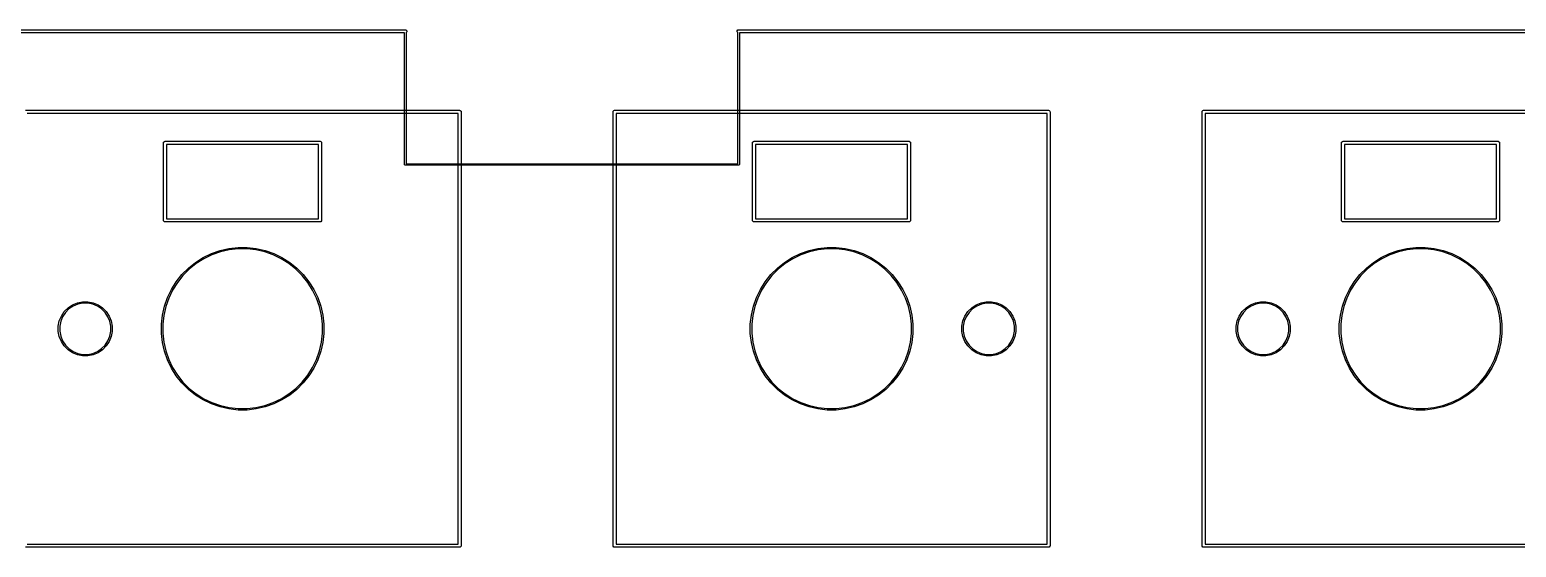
# Model space of a CAD drawing. Extents: x -11 to 295, y -114 to 10.
# Drawn here: x 145.13 to 193.09, y -7.05 to 9.65 of the extents above; entities that cross this region are included whole.
import ezdxf

# ---------------------------------------------------------------- set-up
doc = ezdxf.new("R2010")
doc.units = 0
doc.layers.add('BLACK', color=7, linetype='CONTINUOUS')

msp = doc.modelspace()

# ---------------------------------------------------------------- linework, layer by layer
at = {"layer": 'BLACK', "linetype": 'CONTINUOUS'}
for p, q in [((-10.25, 9.65), (157.25, 9.65)), ((157.25, 9.65), (157.269134, 9.646194)), ((157.269134, 9.646194), (157.296194, 9.619134)), ((157.296194, 9.619134), (157.296194, 9.580866)), ((167.953806, 9.619134), (167.980866, 9.646194)), ((167.953806, 9.580866), (167.953806, 9.619134)), ((167.980866, 9.646194), (168, 9.65)), ((168, 9.65), (294.1, 9.65)), ((157.225, 9.55), (-10.25, 9.55)), ((157.225, 5.3), (157.225, 9.55)), ((157.296194, 9.580866), (157.275, 9.559672)), ((157.275, 9.559672), (157.275, 5.325)), ((167.975, 9.559672), (167.953806, 9.580866)), ((167.975, 5.325), (167.975, 9.559672)), ((294.1, 9.55), (168.025, 9.55)), ((168.025, 9.55), (168.025, 5.3)), ((145, 7.05), (159, 7.05)), ((158.95, 6.95), (145.05, 6.95)), ((158.95, -6.95), (158.95, 6.95)), ((159, 7.05), (159.019134, 7.046194)), ((159.019134, 7.046194), (159.046194, 7.019134)), ((159.046194, 7.019134), (159.05, 7)), ((159.05, 7), (159.05, -7)), ((163.95, 7), (163.953806, 7.019134)), ((163.95, -7), (163.95, 7)), ((163.953806, 7.019134), (163.980866, 7.046194)), ((163.980866, 7.046194), (164, 7.05)), ((164, 7.05), (178, 7.05)), ((164.05, 6.95), (164.05, -6.95)), ((177.95, 6.95), (164.05, 6.95)), ((177.95, -6.95), (177.95, 6.95)), ((178, 7.05), (178.019134, 7.046194)), ((178.019134, 7.046194), (178.046194, 7.019134)), ((178.046194, 7.019134), (178.05, 7)), ((178.05, 7), (178.05, -7)), ((182.95, 7), (182.953806, 7.019134)), ((182.95, -7), (182.95, 7)), ((182.953806, 7.019134), (182.980866, 7.046194)), ((182.980866, 7.046194), (183, 7.05)), ((183, 7.05), (197, 7.05)), ((183.05, 6.95), (183.05, -6.95)), ((196.95, 6.95), (183.05, 6.95)), ((149.45, 6), (149.453806, 6.019134)), ((149.45, 3.5), (149.45, 6)), ((149.453806, 6.019134), (149.480866, 6.046194)), ((149.480866, 6.046194), (149.5, 6.05)), ((149.5, 6.05), (154.5, 6.05)), ((149.55, 5.95), (149.55, 3.55)), ((154.45, 5.95), (149.55, 5.95)), ((154.45, 3.55), (154.45, 5.95)), ((154.5, 6.05), (154.519134, 6.046194)), ((154.519134, 6.046194), (154.546194, 6.019134)), ((154.546194, 6.019134), (154.55, 6)), ((154.55, 6), (154.55, 3.5)), ((168.45, 6), (168.453806, 6.019134)), ((168.45, 3.5), (168.45, 6)), ((168.453806, 6.019134), (168.480866, 6.046194)), ((168.480866, 6.046194), (168.5, 6.05)), ((168.5, 6.05), (173.5, 6.05)), ((168.55, 5.95), (168.55, 3.55)), ((173.45, 5.95), (168.55, 5.95)), ((173.45, 3.55), (173.45, 5.95)), ((173.5, 6.05), (173.519134, 6.046194)), ((173.519134, 6.046194), (173.546194, 6.019134)), ((173.546194, 6.019134), (173.55, 6)), ((173.55, 6), (173.55, 3.5)), ((187.45, 6), (187.453806, 6.019134)), ((187.45, 3.5), (187.45, 6)), ((187.453806, 6.019134), (187.480866, 6.046194)), ((187.480866, 6.046194), (187.5, 6.05)), ((187.5, 6.05), (192.5, 6.05)), ((187.55, 5.95), (187.55, 3.55)), ((192.45, 5.95), (187.55, 5.95)), ((192.45, 3.55), (192.45, 5.95)), ((192.5, 6.05), (192.519134, 6.046194)), ((192.519134, 6.046194), (192.546194, 6.019134)), ((192.546194, 6.019134), (192.55, 6)), ((192.55, 6), (192.55, 3.5)), ((157.226903, 5.290433), (157.225, 5.3)), ((157.240433, 5.276903), (157.226903, 5.290433)), ((157.25, 5.275), (157.240433, 5.276903)), ((168, 5.275), (157.25, 5.275)), ((157.275, 5.325), (167.975, 5.325)), ((168.009567, 5.276903), (168, 5.275)), ((168.023097, 5.290433), (168.009567, 5.276903)), ((168.025, 5.3), (168.023097, 5.290433)), ((149.453806, 3.480866), (149.45, 3.5)), ((149.480866, 3.453806), (149.453806, 3.480866)), ((149.5, 3.45), (149.480866, 3.453806)), ((154.5, 3.45), (149.5, 3.45)), ((149.55, 3.55), (154.45, 3.55)), ((154.519134, 3.453806), (154.5, 3.45)), ((154.546194, 3.480866), (154.519134, 3.453806)), ((154.55, 3.5), (154.546194, 3.480866)), ((168.453806, 3.480866), (168.45, 3.5)), ((168.480866, 3.453806), (168.453806, 3.480866)), ((168.5, 3.45), (168.480866, 3.453806)), ((173.5, 3.45), (168.5, 3.45)), ((168.55, 3.55), (173.45, 3.55)), ((173.519134, 3.453806), (173.5, 3.45)), ((173.546194, 3.480866), (173.519134, 3.453806)), ((173.55, 3.5), (173.546194, 3.480866)), ((187.453806, 3.480866), (187.45, 3.5)), ((187.480866, 3.453806), (187.453806, 3.480866)), ((187.5, 3.45), (187.480866, 3.453806)), ((192.5, 3.45), (187.5, 3.45)), ((187.55, 3.55), (192.45, 3.55)), ((192.519134, 3.453806), (192.5, 3.45)), ((192.546194, 3.480866), (192.519134, 3.453806)), ((192.55, 3.5), (192.546194, 3.480866)), ((150.730238, 2.297461), (150.995456, 2.425184)), ((150.995456, 2.425184), (151.273307, 2.522408)), ((151.286025, 2.478261), (151.013038, 2.382738)), ((151.273307, 2.522408), (151.560296, 2.587911)), ((151.567992, 2.542618), (151.286025, 2.478261)), ((151.560296, 2.587911), (151.852815, 2.62087)), ((151.855391, 2.575), (151.567992, 2.542618)), ((151.852815, 2.62087), (152.147185, 2.62087)), ((152.144609, 2.575), (151.855391, 2.575)), ((152.432008, 2.542618), (152.144609, 2.575)), ((152.147185, 2.62087), (152.439704, 2.587911)), ((152.713975, 2.478261), (152.432008, 2.542618)), ((152.439704, 2.587911), (152.726693, 2.522408)), ((152.986962, 2.382738), (152.713975, 2.478261)), ((152.726693, 2.522408), (153.004544, 2.425184)), ((153.004544, 2.425184), (153.269762, 2.297461)), ((169.730238, 2.297461), (169.995456, 2.425184)), ((169.995456, 2.425184), (170.273307, 2.522408)), ((170.286025, 2.478261), (170.013038, 2.382738)), ((170.273307, 2.522408), (170.560296, 2.587911)), ((170.567992, 2.542618), (170.286025, 2.478261)), ((170.560296, 2.587911), (170.852815, 2.62087)), ((170.855391, 2.575), (170.567992, 2.542618)), ((170.852815, 2.62087), (171.147185, 2.62087)), ((171.144609, 2.575), (170.855391, 2.575)), ((171.432008, 2.542618), (171.144609, 2.575)), ((171.147185, 2.62087), (171.439704, 2.587911)), ((171.713975, 2.478261), (171.432008, 2.542618)), ((171.439704, 2.587911), (171.726693, 2.522408)), ((171.986962, 2.382738), (171.713975, 2.478261)), ((171.726693, 2.522408), (172.004544, 2.425184)), ((172.004544, 2.425184), (172.269762, 2.297461)), ((188.730238, 2.297461), (188.995456, 2.425184)), ((188.995456, 2.425184), (189.273307, 2.522408)), ((189.286025, 2.478261), (189.013038, 2.382738)), ((189.273307, 2.522408), (189.560296, 2.587911)), ((189.567992, 2.542618), (189.286025, 2.478261)), ((189.560296, 2.587911), (189.852815, 2.62087)), ((189.855391, 2.575), (189.567992, 2.542618)), ((189.852815, 2.62087), (190.147185, 2.62087)), ((190.144609, 2.575), (189.855391, 2.575)), ((190.432008, 2.542618), (190.144609, 2.575)), ((190.147185, 2.62087), (190.439704, 2.587911)), ((190.713975, 2.478261), (190.432008, 2.542618)), ((190.439704, 2.587911), (190.726693, 2.522408)), ((190.986962, 2.382738), (190.713975, 2.478261)), ((190.726693, 2.522408), (191.004544, 2.425184)), ((191.004544, 2.425184), (191.269762, 2.297461)), ((150.042689, 1.74916), (150.25084, 1.957311)), ((150.281454, 1.923054), (150.076946, 1.718546)), ((150.25084, 1.957311), (150.480988, 2.140847)), ((150.507574, 2.103378), (150.281454, 1.923054)), ((150.480988, 2.140847), (150.730238, 2.297461)), ((150.752461, 2.257251), (150.507574, 2.103378)), ((151.013038, 2.382738), (150.752461, 2.257251)), ((153.247539, 2.257251), (152.986962, 2.382738)), ((153.492426, 2.103378), (153.247539, 2.257251)), ((153.269762, 2.297461), (153.519012, 2.140847)), ((153.718546, 1.923054), (153.492426, 2.103378)), ((153.519012, 2.140847), (153.74916, 1.957311)), ((153.923054, 1.718546), (153.718546, 1.923054)), ((153.74916, 1.957311), (153.957311, 1.74916)), ((169.042689, 1.74916), (169.25084, 1.957311)), ((169.281454, 1.923054), (169.076946, 1.718546)), ((169.25084, 1.957311), (169.480988, 2.140847)), ((169.507574, 2.103378), (169.281454, 1.923054)), ((169.480988, 2.140847), (169.730238, 2.297461)), ((169.752461, 2.257251), (169.507574, 2.103378)), ((170.013038, 2.382738), (169.752461, 2.257251)), ((172.247539, 2.257251), (171.986962, 2.382738)), ((172.492426, 2.103378), (172.247539, 2.257251)), ((172.269762, 2.297461), (172.519012, 2.140847)), ((172.718546, 1.923054), (172.492426, 2.103378)), ((172.519012, 2.140847), (172.74916, 1.957311)), ((172.923054, 1.718546), (172.718546, 1.923054)), ((172.74916, 1.957311), (172.957311, 1.74916)), ((188.042689, 1.74916), (188.25084, 1.957311)), ((188.281454, 1.923054), (188.076946, 1.718546)), ((188.25084, 1.957311), (188.480988, 2.140847)), ((188.507574, 2.103378), (188.281454, 1.923054)), ((188.480988, 2.140847), (188.730238, 2.297461)), ((188.752461, 2.257251), (188.507574, 2.103378)), ((189.013038, 2.382738), (188.752461, 2.257251)), ((191.247539, 2.257251), (190.986962, 2.382738)), ((191.492426, 2.103378), (191.247539, 2.257251)), ((191.269762, 2.297461), (191.519012, 2.140847)), ((191.718546, 1.923054), (191.492426, 2.103378)), ((191.519012, 2.140847), (191.74916, 1.957311)), ((191.923054, 1.718546), (191.718546, 1.923054)), ((191.74916, 1.957311), (191.957311, 1.74916)), ((149.702539, 1.269762), (149.859153, 1.519012)), ((149.896622, 1.492426), (149.742749, 1.247539)), ((149.859153, 1.519012), (150.042689, 1.74916)), ((150.076946, 1.718546), (149.896622, 1.492426)), ((154.103378, 1.492426), (153.923054, 1.718546)), ((153.957311, 1.74916), (154.140847, 1.519012)), ((154.257251, 1.247539), (154.103378, 1.492426)), ((154.140847, 1.519012), (154.297461, 1.269762)), ((168.702539, 1.269762), (168.859153, 1.519012)), ((168.896622, 1.492426), (168.742749, 1.247539)), ((168.859153, 1.519012), (169.042689, 1.74916)), ((169.076946, 1.718546), (168.896622, 1.492426)), ((173.103378, 1.492426), (172.923054, 1.718546)), ((172.957311, 1.74916), (173.140847, 1.519012)), ((173.257251, 1.247539), (173.103378, 1.492426)), ((173.140847, 1.519012), (173.297461, 1.269762)), ((187.702539, 1.269762), (187.859153, 1.519012)), ((187.896622, 1.492426), (187.742749, 1.247539)), ((187.859153, 1.519012), (188.042689, 1.74916)), ((188.076946, 1.718546), (187.896622, 1.492426)), ((192.103378, 1.492426), (191.923054, 1.718546)), ((191.957311, 1.74916), (192.140847, 1.519012)), ((192.257251, 1.247539), (192.103378, 1.492426)), ((192.140847, 1.519012), (192.297461, 1.269762)), ((149.477592, 0.726693), (149.574816, 1.004544)), ((149.617262, 0.986962), (149.521739, 0.713975)), ((149.574816, 1.004544), (149.702539, 1.269762)), ((149.742749, 1.247539), (149.617262, 0.986962)), ((154.382738, 0.986962), (154.257251, 1.247539)), ((154.297461, 1.269762), (154.425184, 1.004544)), ((154.478261, 0.713975), (154.382738, 0.986962)), ((154.425184, 1.004544), (154.522408, 0.726693)), ((168.477592, 0.726693), (168.574816, 1.004544)), ((168.617262, 0.986962), (168.521739, 0.713975)), ((168.574816, 1.004544), (168.702539, 1.269762)), ((168.742749, 1.247539), (168.617262, 0.986962)), ((173.382738, 0.986962), (173.257251, 1.247539)), ((173.297461, 1.269762), (173.425184, 1.004544)), ((173.478261, 0.713975), (173.382738, 0.986962)), ((173.425184, 1.004544), (173.522408, 0.726693)), ((187.477592, 0.726693), (187.574816, 1.004544)), ((187.617262, 0.986962), (187.521739, 0.713975)), ((187.574816, 1.004544), (187.702539, 1.269762)), ((187.742749, 1.247539), (187.617262, 0.986962)), ((192.382738, 0.986962), (192.257251, 1.247539)), ((192.297461, 1.269762), (192.425184, 1.004544)), ((192.478261, 0.713975), (192.382738, 0.986962)), ((192.425184, 1.004544), (192.522408, 0.726693)), ((146.153319, 0.412472), (146.248616, 0.555094)), ((146.284181, 0.525907), (146.193894, 0.390784)), ((146.248616, 0.555094), (146.369906, 0.676384)), ((146.399093, 0.640819), (146.284181, 0.525907)), ((146.369906, 0.676384), (146.512528, 0.771681)), ((146.534216, 0.731106), (146.399093, 0.640819)), ((146.512528, 0.771681), (146.671001, 0.837323)), ((146.684356, 0.793296), (146.534216, 0.731106)), ((146.671001, 0.837323), (146.839235, 0.870787)), ((146.843745, 0.825), (146.684356, 0.793296)), ((146.839235, 0.870787), (147.010765, 0.870787)), ((147.006255, 0.825), (146.843745, 0.825)), ((147.165644, 0.793296), (147.006255, 0.825)), ((147.010765, 0.870787), (147.178999, 0.837323)), ((147.315784, 0.731106), (147.165644, 0.793296)), ((147.178999, 0.837323), (147.337472, 0.771681)), ((147.450907, 0.640819), (147.315784, 0.731106)), ((147.337472, 0.771681), (147.480094, 0.676384)), ((147.565819, 0.525907), (147.450907, 0.640819)), ((147.480094, 0.676384), (147.601384, 0.555094)), ((147.656106, 0.390784), (147.565819, 0.525907)), ((147.601384, 0.555094), (147.696681, 0.412472)), ((149.412089, 0.439704), (149.477592, 0.726693)), ((149.521739, 0.713975), (149.457382, 0.432008)), ((154.542618, 0.432008), (154.478261, 0.713975)), ((154.522408, 0.726693), (154.587911, 0.439704)), ((168.412089, 0.439704), (168.477592, 0.726693)), ((168.521739, 0.713975), (168.457382, 0.432008)), ((173.542618, 0.432008), (173.478261, 0.713975)), ((173.522408, 0.726693), (173.587911, 0.439704)), ((175.303319, 0.412472), (175.398616, 0.555094)), ((175.434181, 0.525907), (175.343894, 0.390784)), ((175.398616, 0.555094), (175.519906, 0.676384)), ((175.549093, 0.640819), (175.434181, 0.525907)), ((175.519906, 0.676384), (175.662528, 0.771681)), ((175.684216, 0.731106), (175.549093, 0.640819)), ((175.662528, 0.771681), (175.821001, 0.837323)), ((175.834356, 0.793296), (175.684216, 0.731106)), ((175.821001, 0.837323), (175.989235, 0.870787)), ((175.993745, 0.825), (175.834356, 0.793296)), ((175.989235, 0.870787), (176.160765, 0.870787)), ((176.156255, 0.825), (175.993745, 0.825)), ((176.315644, 0.793296), (176.156255, 0.825)), ((176.160765, 0.870787), (176.328999, 0.837323)), ((176.465784, 0.731106), (176.315644, 0.793296)), ((176.328999, 0.837323), (176.487472, 0.771681)), ((176.600907, 0.640819), (176.465784, 0.731106)), ((176.487472, 0.771681), (176.630094, 0.676384)), ((176.715819, 0.525907), (176.600907, 0.640819)), ((176.630094, 0.676384), (176.751384, 0.555094)), ((176.806106, 0.390784), (176.715819, 0.525907)), ((176.751384, 0.555094), (176.846681, 0.412472)), ((184.153319, 0.412472), (184.248616, 0.555094)), ((184.284181, 0.525907), (184.193894, 0.390784)), ((184.248616, 0.555094), (184.369906, 0.676384)), ((184.399093, 0.640819), (184.284181, 0.525907)), ((184.369906, 0.676384), (184.512528, 0.771681)), ((184.534216, 0.731106), (184.399093, 0.640819)), ((184.512528, 0.771681), (184.671001, 0.837323)), ((184.684356, 0.793296), (184.534216, 0.731106)), ((184.671001, 0.837323), (184.839235, 0.870787)), ((184.843745, 0.825), (184.684356, 0.793296)), ((184.839235, 0.870787), (185.010765, 0.870787)), ((185.006255, 0.825), (184.843745, 0.825)), ((185.165644, 0.793296), (185.006255, 0.825)), ((185.010765, 0.870787), (185.178999, 0.837323)), ((185.315784, 0.731106), (185.165644, 0.793296)), ((185.178999, 0.837323), (185.337472, 0.771681)), ((185.450907, 0.640819), (185.315784, 0.731106)), ((185.337472, 0.771681), (185.480094, 0.676384)), ((185.565819, 0.525907), (185.450907, 0.640819)), ((185.480094, 0.676384), (185.601384, 0.555094)), ((185.656106, 0.390784), (185.565819, 0.525907)), ((185.601384, 0.555094), (185.696681, 0.412472)), ((187.412089, 0.439704), (187.477592, 0.726693)), ((187.521739, 0.713975), (187.457382, 0.432008)), ((192.542618, 0.432008), (192.478261, 0.713975)), ((192.522408, 0.726693), (192.587911, 0.439704)), ((146.054213, 0.085765), (146.087677, 0.253999)), ((146.054213, 0.081255), (146.054213, 0.085765)), ((146.054213, -0.085765), (146.054213, 0.081255)), ((146.087677, 0.253999), (146.153319, 0.412472)), ((146.131704, 0.240644), (146.1, 0.081255)), ((146.1, 0.081255), (146.1, -0.081255)), ((146.193894, 0.390784), (146.131704, 0.240644)), ((147.718296, 0.240644), (147.656106, 0.390784)), ((147.696681, 0.412472), (147.762323, 0.253999)), ((147.75, 0.081255), (147.718296, 0.240644)), ((147.75, -0.081255), (147.75, 0.081255)), ((147.762323, 0.253999), (147.795787, 0.085765)), ((147.795787, 0.085765), (147.795787, -0.085765)), ((149.37913, 0.147185), (149.412089, 0.439704)), ((149.37913, 0.144609), (149.37913, 0.147185)), ((149.37913, -0.147185), (149.37913, 0.144609)), ((149.457382, 0.432008), (149.425, 0.144609)), ((149.425, 0.144609), (149.425, -0.144609)), ((154.575, 0.144609), (154.542618, 0.432008)), ((154.575, -0.144609), (154.575, 0.144609)), ((154.587911, 0.439704), (154.62087, 0.147185)), ((154.62087, 0.147185), (154.62087, -0.147185)), ((168.37913, 0.147185), (168.412089, 0.439704)), ((168.37913, 0.144609), (168.37913, 0.147185)), ((168.37913, -0.147185), (168.37913, 0.144609)), ((168.457382, 0.432008), (168.425, 0.144609)), ((168.425, 0.144609), (168.425, -0.144609)), ((173.575, 0.144609), (173.542618, 0.432008)), ((173.575, -0.144609), (173.575, 0.144609)), ((173.587911, 0.439704), (173.62087, 0.147185)), ((173.62087, 0.147185), (173.62087, -0.147185)), ((175.204213, 0.085765), (175.237677, 0.253999)), ((175.204213, 0.081255), (175.204213, 0.085765)), ((175.204213, -0.085765), (175.204213, 0.081255)), ((175.237677, 0.253999), (175.303319, 0.412472)), ((175.281704, 0.240644), (175.25, 0.081255)), ((175.25, 0.081255), (175.25, -0.081255)), ((175.343894, 0.390784), (175.281704, 0.240644)), ((176.868296, 0.240644), (176.806106, 0.390784)), ((176.846681, 0.412472), (176.912323, 0.253999)), ((176.9, 0.081255), (176.868296, 0.240644)), ((176.9, -0.081255), (176.9, 0.081255)), ((176.912323, 0.253999), (176.945787, 0.085765)), ((176.945787, 0.085765), (176.945787, -0.085765)), ((184.054213, 0.085765), (184.087677, 0.253999)), ((184.054213, 0.081255), (184.054213, 0.085765)), ((184.054213, -0.085765), (184.054213, 0.081255)), ((184.087677, 0.253999), (184.153319, 0.412472)), ((184.131704, 0.240644), (184.1, 0.081255)), ((184.1, 0.081255), (184.1, -0.081255)), ((184.193894, 0.390784), (184.131704, 0.240644)), ((185.718296, 0.240644), (185.656106, 0.390784)), ((185.696681, 0.412472), (185.762323, 0.253999)), ((185.75, 0.081255), (185.718296, 0.240644)), ((185.75, -0.081255), (185.75, 0.081255)), ((185.762323, 0.253999), (185.795787, 0.085765)), ((185.795787, 0.085765), (185.795787, -0.085765)), ((187.37913, 0.147185), (187.412089, 0.439704)), ((187.37913, 0.144609), (187.37913, 0.147185)), ((187.37913, -0.147185), (187.37913, 0.144609)), ((187.457382, 0.432008), (187.425, 0.144609)), ((187.425, 0.144609), (187.425, -0.144609)), ((192.575, 0.144609), (192.542618, 0.432008)), ((192.575, -0.144609), (192.575, 0.144609)), ((192.587911, 0.439704), (192.62087, 0.147185)), ((192.62087, 0.147185), (192.62087, -0.147185)), ((146.087677, -0.253999), (146.054213, -0.085765)), ((146.153319, -0.412472), (146.087677, -0.253999)), ((146.1, -0.081255), (146.131704, -0.240644)), ((146.131704, -0.240644), (146.193894, -0.390784)), ((146.248616, -0.555094), (146.153319, -0.412472)), ((146.193894, -0.390784), (146.284181, -0.525907)), ((147.565819, -0.525907), (147.656106, -0.390784)), ((147.696681, -0.412472), (147.601384, -0.555094)), ((147.656106, -0.390784), (147.718296, -0.240644)), ((147.762323, -0.253999), (147.696681, -0.412472)), ((147.718296, -0.240644), (147.75, -0.081255)), ((147.795787, -0.085765), (147.762323, -0.253999)), ((149.412089, -0.439704), (149.37913, -0.147185)), ((149.477592, -0.726693), (149.412089, -0.439704)), ((149.425, -0.144609), (149.457382, -0.432008)), ((149.457382, -0.432008), (149.521739, -0.713975)), ((154.478261, -0.713975), (154.542618, -0.432008)), ((154.587911, -0.439704), (154.522408, -0.726693)), ((154.542618, -0.432008), (154.575, -0.144609)), ((154.62087, -0.147185), (154.587911, -0.439704)), ((168.412089, -0.439704), (168.37913, -0.147185)), ((168.477592, -0.726693), (168.412089, -0.439704)), ((168.425, -0.144609), (168.457382, -0.432008)), ((168.457382, -0.432008), (168.521739, -0.713975)), ((173.478261, -0.713975), (173.542618, -0.432008)), ((173.587911, -0.439704), (173.522408, -0.726693)), ((173.542618, -0.432008), (173.575, -0.144609)), ((173.62087, -0.147185), (173.587911, -0.439704)), ((175.237677, -0.253999), (175.204213, -0.085765)), ((175.303319, -0.412472), (175.237677, -0.253999)), ((175.25, -0.081255), (175.281704, -0.240644)), ((175.281704, -0.240644), (175.343894, -0.390784)), ((175.398616, -0.555094), (175.303319, -0.412472)), ((175.343894, -0.390784), (175.434181, -0.525907)), ((176.715819, -0.525907), (176.806106, -0.390784)), ((176.846681, -0.412472), (176.751384, -0.555094)), ((176.806106, -0.390784), (176.868296, -0.240644)), ((176.912323, -0.253999), (176.846681, -0.412472)), ((176.868296, -0.240644), (176.9, -0.081255)), ((176.945787, -0.085765), (176.912323, -0.253999)), ((184.087677, -0.253999), (184.054213, -0.085765)), ((184.153319, -0.412472), (184.087677, -0.253999)), ((184.1, -0.081255), (184.131704, -0.240644)), ((184.131704, -0.240644), (184.193894, -0.390784)), ((184.248616, -0.555094), (184.153319, -0.412472)), ((184.193894, -0.390784), (184.284181, -0.525907)), ((185.565819, -0.525907), (185.656106, -0.390784)), ((185.696681, -0.412472), (185.601384, -0.555094)), ((185.656106, -0.390784), (185.718296, -0.240644)), ((185.762323, -0.253999), (185.696681, -0.412472)), ((185.718296, -0.240644), (185.75, -0.081255)), ((185.795787, -0.085765), (185.762323, -0.253999)), ((187.412089, -0.439704), (187.37913, -0.147185)), ((187.477592, -0.726693), (187.412089, -0.439704)), ((187.425, -0.144609), (187.457382, -0.432008)), ((187.457382, -0.432008), (187.521739, -0.713975)), ((192.478261, -0.713975), (192.542618, -0.432008)), ((192.587911, -0.439704), (192.522408, -0.726693)), ((192.542618, -0.432008), (192.575, -0.144609)), ((192.62087, -0.147185), (192.587911, -0.439704)), ((146.369906, -0.676384), (146.248616, -0.555094)), ((146.284181, -0.525907), (146.399093, -0.640819)), ((146.512528, -0.771681), (146.369906, -0.676384)), ((146.399093, -0.640819), (146.534216, -0.731106)), ((146.671001, -0.837323), (146.512528, -0.771681)), ((146.534216, -0.731106), (146.684356, -0.793296)), ((146.839235, -0.870787), (146.671001, -0.837323)), ((146.684356, -0.793296), (146.843745, -0.825)), ((147.010765, -0.870787), (146.839235, -0.870787)), ((146.843745, -0.825), (147.006255, -0.825)), ((147.006255, -0.825), (147.165644, -0.793296)), ((147.178999, -0.837323), (147.010765, -0.870787)), ((147.165644, -0.793296), (147.315784, -0.731106)), ((147.337472, -0.771681), (147.178999, -0.837323)), ((147.315784, -0.731106), (147.450907, -0.640819)), ((147.480094, -0.676384), (147.337472, -0.771681)), ((147.450907, -0.640819), (147.565819, -0.525907)), ((147.601384, -0.555094), (147.480094, -0.676384)), ((149.574816, -1.004544), (149.477592, -0.726693)), ((149.521739, -0.713975), (149.617262, -0.986962)), ((154.382738, -0.986962), (154.478261, -0.713975)), ((154.522408, -0.726693), (154.425184, -1.004544)), ((168.574816, -1.004544), (168.477592, -0.726693)), ((168.521739, -0.713975), (168.617262, -0.986962)), ((173.382738, -0.986962), (173.478261, -0.713975)), ((173.522408, -0.726693), (173.425184, -1.004544)), ((175.519906, -0.676384), (175.398616, -0.555094)), ((175.434181, -0.525907), (175.549093, -0.640819)), ((175.662528, -0.771681), (175.519906, -0.676384)), ((175.549093, -0.640819), (175.684216, -0.731106)), ((175.821001, -0.837323), (175.662528, -0.771681)), ((175.684216, -0.731106), (175.834356, -0.793296)), ((175.989235, -0.870787), (175.821001, -0.837323)), ((175.834356, -0.793296), (175.993745, -0.825)), ((176.160765, -0.870787), (175.989235, -0.870787)), ((175.993745, -0.825), (176.156255, -0.825)), ((176.156255, -0.825), (176.315644, -0.793296)), ((176.328999, -0.837323), (176.160765, -0.870787)), ((176.315644, -0.793296), (176.465784, -0.731106)), ((176.487472, -0.771681), (176.328999, -0.837323)), ((176.465784, -0.731106), (176.600907, -0.640819)), ((176.630094, -0.676384), (176.487472, -0.771681)), ((176.600907, -0.640819), (176.715819, -0.525907)), ((176.751384, -0.555094), (176.630094, -0.676384)), ((184.369906, -0.676384), (184.248616, -0.555094)), ((184.284181, -0.525907), (184.399093, -0.640819)), ((184.512528, -0.771681), (184.369906, -0.676384)), ((184.399093, -0.640819), (184.534216, -0.731106)), ((184.671001, -0.837323), (184.512528, -0.771681)), ((184.534216, -0.731106), (184.684356, -0.793296)), ((184.839235, -0.870787), (184.671001, -0.837323)), ((184.684356, -0.793296), (184.843745, -0.825)), ((185.010765, -0.870787), (184.839235, -0.870787)), ((184.843745, -0.825), (185.006255, -0.825)), ((185.006255, -0.825), (185.165644, -0.793296)), ((185.178999, -0.837323), (185.010765, -0.870787)), ((185.165644, -0.793296), (185.315784, -0.731106)), ((185.337472, -0.771681), (185.178999, -0.837323)), ((185.315784, -0.731106), (185.450907, -0.640819)), ((185.480094, -0.676384), (185.337472, -0.771681)), ((185.450907, -0.640819), (185.565819, -0.525907)), ((185.601384, -0.555094), (185.480094, -0.676384)), ((187.574816, -1.004544), (187.477592, -0.726693)), ((187.521739, -0.713975), (187.617262, -0.986962)), ((192.382738, -0.986962), (192.478261, -0.713975)), ((192.522408, -0.726693), (192.425184, -1.004544)), ((149.702539, -1.269762), (149.574816, -1.004544)), ((149.617262, -0.986962), (149.742749, -1.247539)), ((149.859153, -1.519012), (149.702539, -1.269762)), ((149.742749, -1.247539), (149.896622, -1.492426)), ((154.103378, -1.492426), (154.257251, -1.247539)), ((154.297461, -1.269762), (154.140847, -1.519012)), ((154.257251, -1.247539), (154.382738, -0.986962)), ((154.425184, -1.004544), (154.297461, -1.269762)), ((168.702539, -1.269762), (168.574816, -1.004544)), ((168.617262, -0.986962), (168.742749, -1.247539)), ((168.859153, -1.519012), (168.702539, -1.269762)), ((168.742749, -1.247539), (168.896622, -1.492426)), ((173.103378, -1.492426), (173.257251, -1.247539)), ((173.297461, -1.269762), (173.140847, -1.519012)), ((173.257251, -1.247539), (173.382738, -0.986962)), ((173.425184, -1.004544), (173.297461, -1.269762)), ((187.702539, -1.269762), (187.574816, -1.004544)), ((187.617262, -0.986962), (187.742749, -1.247539)), ((187.859153, -1.519012), (187.702539, -1.269762)), ((187.742749, -1.247539), (187.896622, -1.492426)), ((192.103378, -1.492426), (192.257251, -1.247539)), ((192.297461, -1.269762), (192.140847, -1.519012)), ((192.257251, -1.247539), (192.382738, -0.986962)), ((192.425184, -1.004544), (192.297461, -1.269762)), ((150.042689, -1.74916), (149.859153, -1.519012)), ((149.896622, -1.492426), (150.076946, -1.718546)), ((150.25084, -1.957311), (150.042689, -1.74916)), ((150.076946, -1.718546), (150.281454, -1.923054)), ((153.718546, -1.923054), (153.923054, -1.718546)), ((153.957311, -1.74916), (153.74916, -1.957311)), ((153.923054, -1.718546), (154.103378, -1.492426)), ((154.140847, -1.519012), (153.957311, -1.74916)), ((169.042689, -1.74916), (168.859153, -1.519012)), ((168.896622, -1.492426), (169.076946, -1.718546)), ((169.25084, -1.957311), (169.042689, -1.74916)), ((169.076946, -1.718546), (169.281454, -1.923054)), ((172.718546, -1.923054), (172.923054, -1.718546)), ((172.957311, -1.74916), (172.74916, -1.957311)), ((172.923054, -1.718546), (173.103378, -1.492426)), ((173.140847, -1.519012), (172.957311, -1.74916)), ((188.042689, -1.74916), (187.859153, -1.519012)), ((187.896622, -1.492426), (188.076946, -1.718546)), ((188.25084, -1.957311), (188.042689, -1.74916)), ((188.076946, -1.718546), (188.281454, -1.923054)), ((191.718546, -1.923054), (191.923054, -1.718546)), ((191.957311, -1.74916), (191.74916, -1.957311)), ((191.923054, -1.718546), (192.103378, -1.492426)), ((192.140847, -1.519012), (191.957311, -1.74916)), ((150.480988, -2.140847), (150.25084, -1.957311)), ((150.281454, -1.923054), (150.507574, -2.103378)), ((150.730238, -2.297461), (150.480988, -2.140847)), ((150.507574, -2.103378), (150.752461, -2.257251)), ((150.995456, -2.425184), (150.730238, -2.297461)), ((150.752461, -2.257251), (151.013038, -2.382738)), ((151.013038, -2.382738), (151.286025, -2.478261)), ((152.713975, -2.478261), (152.986962, -2.382738)), ((152.986962, -2.382738), (153.247539, -2.257251)), ((153.269762, -2.297461), (153.004544, -2.425184)), ((153.247539, -2.257251), (153.492426, -2.103378)), ((153.519012, -2.140847), (153.269762, -2.297461)), ((153.492426, -2.103378), (153.718546, -1.923054)), ((153.74916, -1.957311), (153.519012, -2.140847)), ((169.480988, -2.140847), (169.25084, -1.957311)), ((169.281454, -1.923054), (169.507574, -2.103378)), ((169.730238, -2.297461), (169.480988, -2.140847)), ((169.507574, -2.103378), (169.752461, -2.257251)), ((169.995456, -2.425184), (169.730238, -2.297461)), ((169.752461, -2.257251), (170.013038, -2.382738)), ((170.013038, -2.382738), (170.286025, -2.478261)), ((171.713975, -2.478261), (171.986962, -2.382738)), ((171.986962, -2.382738), (172.247539, -2.257251)), ((172.269762, -2.297461), (172.004544, -2.425184)), ((172.247539, -2.257251), (172.492426, -2.103378)), ((172.519012, -2.140847), (172.269762, -2.297461)), ((172.492426, -2.103378), (172.718546, -1.923054)), ((172.74916, -1.957311), (172.519012, -2.140847)), ((188.480988, -2.140847), (188.25084, -1.957311)), ((188.281454, -1.923054), (188.507574, -2.103378)), ((188.730238, -2.297461), (188.480988, -2.140847)), ((188.507574, -2.103378), (188.752461, -2.257251)), ((188.995456, -2.425184), (188.730238, -2.297461)), ((188.752461, -2.257251), (189.013038, -2.382738)), ((189.013038, -2.382738), (189.286025, -2.478261)), ((190.713975, -2.478261), (190.986962, -2.382738)), ((190.986962, -2.382738), (191.247539, -2.257251)), ((191.269762, -2.297461), (191.004544, -2.425184)), ((191.247539, -2.257251), (191.492426, -2.103378)), ((191.519012, -2.140847), (191.269762, -2.297461)), ((191.492426, -2.103378), (191.718546, -1.923054)), ((191.74916, -1.957311), (191.519012, -2.140847)), ((151.273307, -2.522408), (150.995456, -2.425184)), ((151.560296, -2.587911), (151.273307, -2.522408)), ((151.286025, -2.478261), (151.567992, -2.542618)), ((151.852815, -2.62087), (151.560296, -2.587911)), ((151.567992, -2.542618), (151.855391, -2.575)), ((152.147185, -2.62087), (151.852815, -2.62087)), ((151.855391, -2.575), (152.144609, -2.575)), ((152.144609, -2.575), (152.432008, -2.542618)), ((152.439704, -2.587911), (152.147185, -2.62087)), ((152.432008, -2.542618), (152.713975, -2.478261)), ((152.726693, -2.522408), (152.439704, -2.587911)), ((153.004544, -2.425184), (152.726693, -2.522408)), ((170.273307, -2.522408), (169.995456, -2.425184)), ((170.560296, -2.587911), (170.273307, -2.522408)), ((170.286025, -2.478261), (170.567992, -2.542618)), ((170.852815, -2.62087), (170.560296, -2.587911)), ((170.567992, -2.542618), (170.855391, -2.575)), ((171.147185, -2.62087), (170.852815, -2.62087)), ((170.855391, -2.575), (171.144609, -2.575)), ((171.144609, -2.575), (171.432008, -2.542618)), ((171.439704, -2.587911), (171.147185, -2.62087)), ((171.432008, -2.542618), (171.713975, -2.478261)), ((171.726693, -2.522408), (171.439704, -2.587911)), ((172.004544, -2.425184), (171.726693, -2.522408)), ((189.273307, -2.522408), (188.995456, -2.425184)), ((189.560296, -2.587911), (189.273307, -2.522408)), ((189.286025, -2.478261), (189.567992, -2.542618)), ((189.852815, -2.62087), (189.560296, -2.587911)), ((189.567992, -2.542618), (189.855391, -2.575)), ((190.147185, -2.62087), (189.852815, -2.62087)), ((189.855391, -2.575), (190.144609, -2.575)), ((190.144609, -2.575), (190.432008, -2.542618)), ((190.439704, -2.587911), (190.147185, -2.62087)), ((190.432008, -2.542618), (190.713975, -2.478261)), ((190.726693, -2.522408), (190.439704, -2.587911)), ((191.004544, -2.425184), (190.726693, -2.522408)), ((159, -7.05), (145, -7.05)), ((145.05, -6.95), (158.95, -6.95)), ((159.019134, -7.046194), (159, -7.05)), ((159.046194, -7.019134), (159.019134, -7.046194)), ((159.05, -7), (159.046194, -7.019134)), ((163.953806, -7.019134), (163.95, -7)), ((163.980866, -7.046194), (163.953806, -7.019134)), ((164, -7.05), (163.980866, -7.046194)), ((178, -7.05), (164, -7.05)), ((164.05, -6.95), (177.95, -6.95)), ((178.019134, -7.046194), (178, -7.05)), ((178.046194, -7.019134), (178.019134, -7.046194)), ((178.05, -7), (178.046194, -7.019134)), ((182.953806, -7.019134), (182.95, -7)), ((182.980866, -7.046194), (182.953806, -7.019134)), ((183, -7.05), (182.980866, -7.046194)), ((197, -7.05), (183, -7.05)), ((183.05, -6.95), (196.95, -6.95))]:
    msp.add_line(p, q, dxfattribs=at)

doc.saveas('drawing.dxf')
